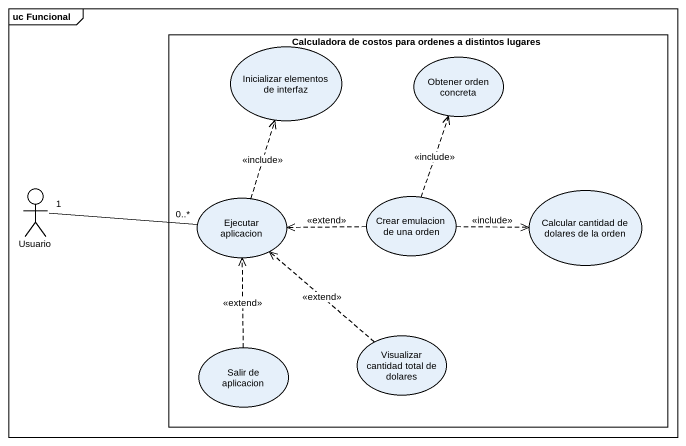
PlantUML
@startuml
mainframe uc Funcional
rectangle "Calculadora de costos para ordenes a distintos lugares" as Calculadora_de_costos_para {
  usecase "Inicializar elementos de interfaz" as Inicializar_elementos_de
  usecase "Obtener orden concreta" as Obtener_orden_concreta
  usecase "Ejecutar aplicacion" as Ejecutar_aplicacion
  usecase "Crear emulacion de una orden" as Crear_emulacion_de_una_orden
  usecase "Calcular cantidad de dolares de la orden" as Calcular_cantidad_de
  usecase "Salir de aplicacion" as Salir_de_aplicacion
  usecase "Visualizar cantidad total de dolares" as Visualizar_cantidad_total
}
actor Usuario
Usuario "1" -right- "0..*" Ejecutar_aplicacion
Ejecutar_aplicacion .up.> Inicializar_elementos_de : <<include>>
Crear_emulacion_de_una_orden .up.> Obtener_orden_concreta : <<include>>
Crear_emulacion_de_una_orden .left.> Ejecutar_aplicacion : <<extend>>
Crear_emulacion_de_una_orden .right.> Calcular_cantidad_de : <<include>>
Salir_de_aplicacion .up.> Ejecutar_aplicacion : <<extend>>
Visualizar_cantidad_total .up.> Ejecutar_aplicacion : <<extend>>
@enduml
